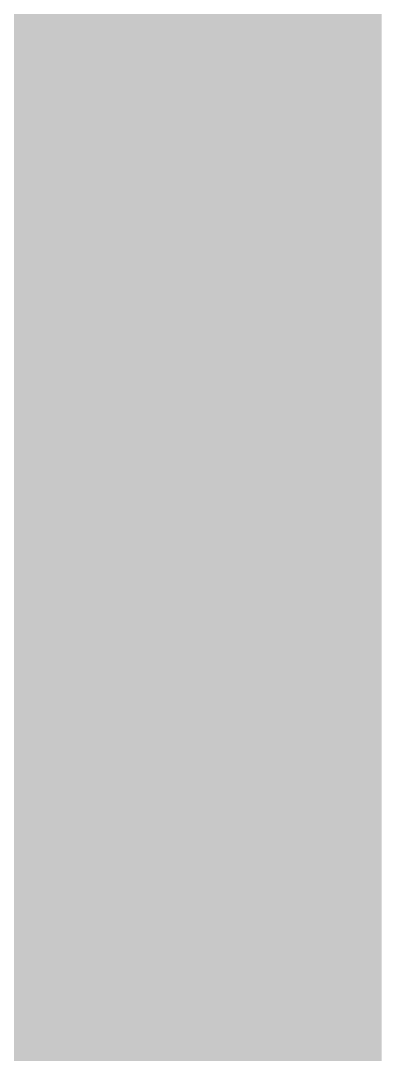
# Model space of a CAD drawing. Header units: inches. Extents: x -4292 to -464, y 9706 to 12474.
# Drawn here: x -3329.12881 to -3329.1238, y 9954.97576 to 9954.99029 of the extents above; entities that cross this region are included whole.
import ezdxf

# ---------------------------------------------------------------- set-up
doc = ezdxf.new("R2010")
doc.units = ezdxf.units.IN
doc.header["$MEASUREMENT"] = 0
doc.layers.add('A-FLOR-PATT-3', color=7, linetype='Continuous', lineweight=9)

msp = doc.modelspace()

# ---------------------------------------------------------------- hatches: boundary and pattern name
at = {"layer": 'A-FLOR-PATT-3'}
h = msp.add_hatch(dxfattribs=at)
h.set_pattern_fill('FP_23', color=256, style=0, pattern_type=2)
h.set_pattern_definition([(0, (0, 2.778), (19.2, 4.799), [1.584, -12.816, 1.584, -12.816, -76.8]), (0, (0, 2.778), (19.2, 4.799), [-28.8, 1.584, -27.216, 1.584, -12.816, -33.6]), (0, (0, 2.778), (19.2, 4.799), [-72, 1.584, -8.016, 1.584, -22.416]), (120.003, (7.2, 5.178), (-13.7571668, 14.2261014), [1.584, -12.815, 1.584, -12.815, -76.792]), (120.003, (7.2, 5.178), (-13.7571668, 14.2261014), [-28.797, 1.584, -27.213, 1.584, -12.815, -33.597]), (120.003, (7.2, 5.178), (-13.7571668, 14.2261014), [-71.993, 1.584, -8.015, 1.584, -22.414]), (239.997, (9.6, 14.777), (-5.4425742, -19.0248047), [1.584, -12.815, 1.584, -12.815, -76.792]), (239.997, (9.6, 14.777), (-5.4425742, -19.0248047), [-28.797, 1.584, -27.213, 1.584, -12.815, -33.597]), (239.997, (9.6, 14.777), (-5.4425742, -19.0248047), [-71.993, 1.584, -8.015, 1.584, -22.414])])
h.paths.add_polyline_path([(-3585.948139, 9891.189396), (-3329.123737, 9891.189396), (-3329.123737, 10010.089396), (-3367.397955, 10010.089396), (-3367.397955, 10009.589396), (-3405.422955, 10009.589396), (-3405.422955, 10010.089396), (-3559.711237, 10010.089396), (-3559.711237, 10009.589396), (-3597.736237, 10009.589396), (-3597.736237, 10010.089396), (-3598.111237, 10010.089396), (-3598.111237, 10009.589396), (-3636.136237, 10009.589396), (-3636.136237, 10010.089396), (-3636.511237, 10010.089396), (-3636.511237, 10009.589396), (-3674.536237, 10009.589396), (-3674.536237, 10010.089396), (-3770.723737, 10010.089396), (-3770.723737, 10009.589396), (-3808.748737, 10009.589396), (-3808.748737, 10010.089396), (-3830.823737, 10010.089396), (-3830.801011, 9976.314396), (-3829.323737, 9976.314396), (-3829.323737, 9972.064396), (-3830.931339, 9972.064396), (-3830.801011, 9891.189396), (-3625.858881, 9891.189396), (-3628.490112, 9896.189209), (-3610.815898, 9896.189209), (-3605.79826, 9891.189396), (-3591.759155, 9891.189396)], flags=0)
h.paths.add_polyline_path([(-2788.225799, 9891.189396), (-2695.523737, 9891.189396), (-2695.523737, 9954.989396), (-2887.523737, 9954.989396), (-2887.523737, 9891.189396)], flags=0)
h.paths.add_polyline_path([(-2945.123737, 9891.189396), (-2945.123737, 9895.264396), (-3139.248737, 9895.264396), (-3139.248737, 9954.989396), (-3271.523737, 9954.989396), (-3271.523737, 9891.189396), (-2947.248737, 9891.189396)], flags=0)
h.paths.add_polyline_path([(-1938.32373, 9891.189697), (-1933.323737, 9891.189697), (-1933.323737, 9897.389396), (-1941.223737, 9897.389396), (-1941.223737, 10011.589396), (-2097.823737, 10011.589396), (-2097.823737, 10010.089396), (-2061.923737, 10010.089396), (-2061.923737, 9974.189396), (-2059.798737, 9974.189396), (-2059.798737, 9896.189209), (-1938.323737, 9896.189209), (-1938.32373, 9892.038583)], flags=0)
h.paths.add_polyline_path([(-2442.598737, 9896.189209), (-2255.962594, 9896.189396), (-2255.962594, 9954.989396), (-2369.123737, 9954.989396), (-2369.123737, 10010.089396), (-2407.711237, 10010.089396), (-2407.711237, 10009.589396), (-2442.598737, 10009.589396), (-2442.598737, 9896.189396)], flags=0)
h.paths.add_polyline_path([(-3439.321226, 9999.83677), (-3439.321226, 10000.58677), (-3442.338151, 10000.58677), (-3442.363432, 10001.827951), (-3442.397506, 10002.08677), (-3442.397506, 10003.58677), (-3446.146261, 10003.58677), (-3446.180335, 10001.827951), (-3446.205617, 10001.684015), (-3446.205617, 10000.58677), (-3447.972541, 10000.58677), (-3447.972541, 9999.83677), (-3451.819981, 9999.83677), (-3451.819981, 10000.58677), (-3454.836905, 10000.58677), (-3454.862187, 10001.827951), (-3454.896261, 10002.08677), (-3454.896261, 10003.58677), (-3459.521261, 10003.620844), (-3459.521261, 10005.58677), (-3454.896261, 10005.58677), (-3454.862187, 10007.345589), (-3454.836905, 10007.537622), (-3454.836905, 10008.58677), (-3446.205617, 10008.58677), (-3446.161743, 10007.204371), (-3446.146261, 10007.08677), (-3446.146261, 10005.58677), (-3442.397506, 10005.58677), (-3442.363432, 10007.345589), (-3442.338151, 10007.537622), (-3442.338151, 10008.58677), (-3433.706862, 10008.58677), (-3433.662989, 10007.204371), (-3433.647506, 10007.08677), (-3433.647506, 10005.58677), (-3429.022506, 10005.552696), (-3429.022506, 10003.58677), (-3433.647506, 10003.58677), (-3433.681581, 10001.827951), (-3433.706862, 10001.684015), (-3433.706862, 10000.58677), (-3435.473787, 10000.58677), (-3435.473787, 9999.83677), (-3435.990448, 9999.83677)], flags=0)

doc.saveas('drawing.dxf')
